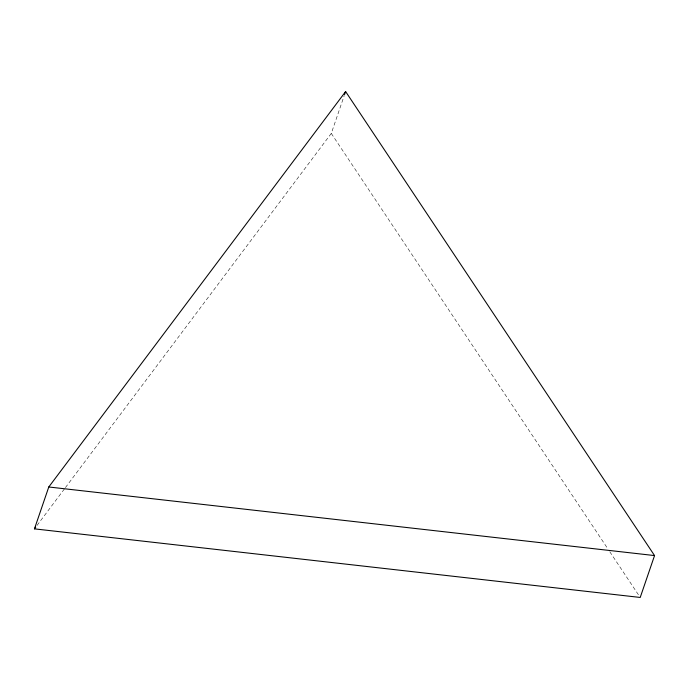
<?xml version="1.0" encoding="UTF-8"?>
<svg xmlns="http://www.w3.org/2000/svg" width="689" height="689" viewBox="0 0 689 689"><rect width="100%" height="100%" fill="white"/><g stroke="black" fill="none" stroke-linecap="round" stroke-linejoin="round"><path stroke-width="0.52" stroke-dasharray="3.44 2.58" d="M65.421 487.597L331.288 133.425L344.259 95.538M37.034 525.414L64.775 488.449M331.288 133.425L607.414 548.177M609.799 551.76L639.022 595.658"/><path stroke-width="1.03" d="M34.45 528.859L48.781 486.985L345.62 91.551L654.55 555.575L640.219 597.449L34.45 528.859L35.742 527.137M344.595 94.539L345.62 91.551M48.781 486.985L654.55 555.575"/></g></svg>
